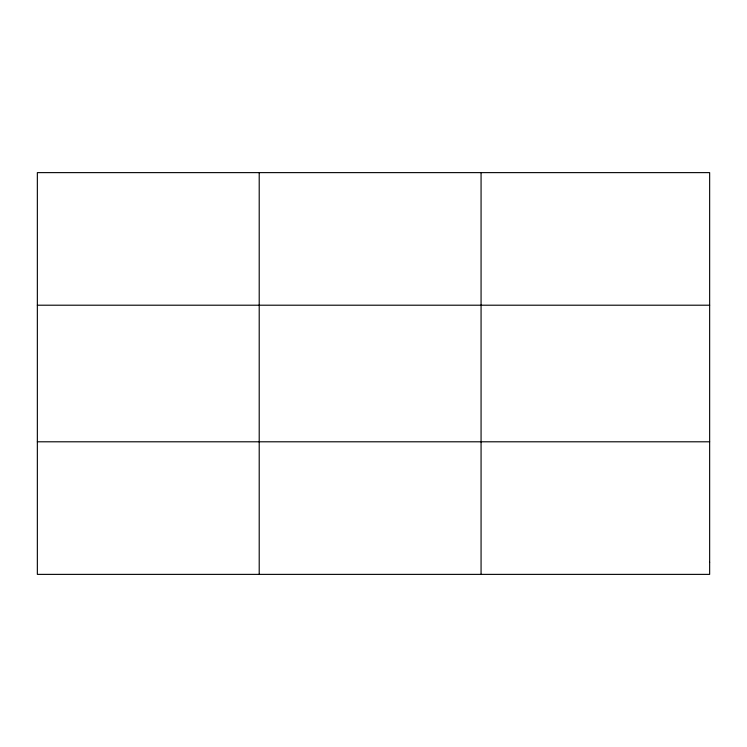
<?xml version="1.0" encoding="UTF-8"?>
<svg xmlns="http://www.w3.org/2000/svg" width="747" height="747" viewBox="0 0 747 747"><rect width="100%" height="100%" fill="white"/><g stroke="black" fill="none" stroke-linecap="round" stroke-linejoin="round"><path stroke-width="1.12" d="M259.209 172.622L259.209 574.378M481.068 172.622L481.068 574.378M37.35 305.206L709.65 305.206M37.35 441.794L709.65 441.794M709.65 562.323L709.65 574.378L37.35 574.378L37.35 172.622L709.65 172.622L709.65 562.323"/></g></svg>
